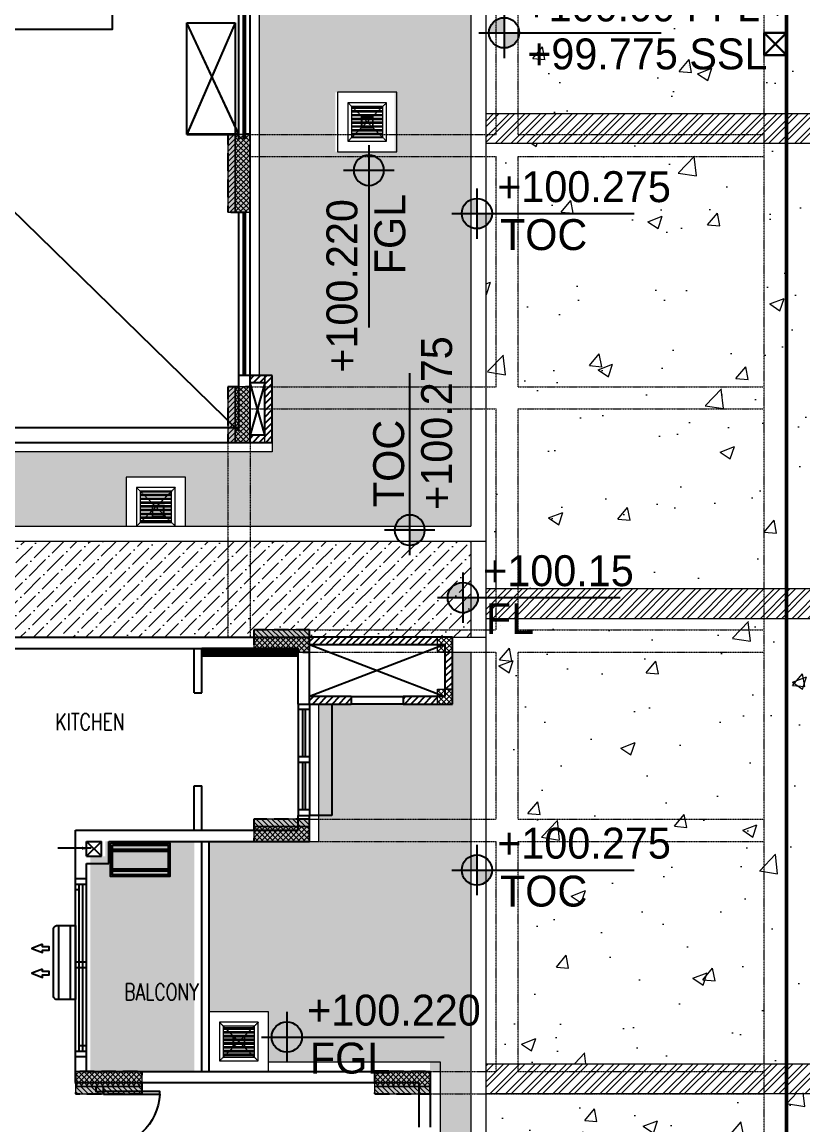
# Model space of a CAD drawing. Header units: millimetres. Extents: x 7964926 to 16080295, y -6277184 to -2986664.
# Drawn here: x 8155842 to 8166356, y -3109630 to -3094772 of the extents above; entities that cross this region are included whole.
import ezdxf

# ---------------------------------------------------------------- set-up
doc = ezdxf.new("R2010")
doc.units = ezdxf.units.MM
doc.header["$LTSCALE"] = 2000
doc.header["$MEASUREMENT"] = 0
for name, pattern in [('( Hidden )', [0.375, 0.25, -0.125]), ('1', [0, 0, 0]), ('CONTINOUS', [0]), ('CONTINU', [0, 0, 0]), ('DASHED2', [0.375, 0.25, -0.125]), ('HIDDEN', [0.375, 0.25, -0.125])]:
    doc.linetypes.add(name, pattern=pattern)
for name, color, linetype in [('a-AC units', 7, 'Continuous'), ('a-chajja', 2, 'HIDDEN'), ('a-col', 8, 'DASHED2'), ('a-cutout', 8, 'Continuous'), ('a-door', 8, 'Continuous'), ('a-ele 0', 8, 'Continuous'), ('a-ele 1', 8, 'Continuous'), ('a-hat col', 252, 'Continuous'), ('a-hatch wall', 8, 'Continuous'), ('a-railing', 2, 'Continuous'), ('a-stair', 1, 'Continuous'), ('a-text m', 8, 'Continuous'), ('a-wall', 8, 'Continuous'), ('a-wall @100', 252, 'Continuous'), ('a-window', 8, 'Continuous'), ('L-FL', 7, 'Continuous')]:
    doc.layers.add(name, color=color, linetype=linetype)
for name, color, linetype, lineweight in [('BASEMENT EDGE', 4, 'Continuous', 5), ('L - paving', 9, 'Continuous', 5), ('L-base plan', 250, 'Continuous', 5), ('L-CHAMBERS', 50, 'Continuous', 5), ('L-CORECUT', 4, 'Continuous', 5), ('L-ELE 1', 24, 'Continuous', 20), ('L-ELE 2', 30, 'Continuous', 15), ('L-ELE 4', 27, 'Continuous', 9), ('L-HATCH-1', 9, 'Continuous', 5), ('L-Paver 400x400', 250, '1', 13), ('L-SHRUBS', 96, 'Continuous', 18), ('PS-CUTOUT', 10, 'CONTINOUS', 30), ('STR-Balcony', 250, 'Continuous', 15), ('STR-Column', 250, 'Continuous', 15), ('STR-Column Hatch', 250, 'Continuous', 15), ('STR-Podium Beam', 8, 'Continuous', 15), ('STR-RCC Up Stand', 250, 'Continuous', 15), ('STR-Retaining Wall', 250, 'HIDDEN', 15)]:
    doc.layers.add(name, color=color, linetype=linetype, lineweight=lineweight)
doc.styles.add('a-100 txt m', font='romans.shx', dxfattribs={"width": 0.75, "height": 300})
doc.styles.add('Century Gothic', font='GOTHIC.TTF')
doc.styles.add('romans', font='romans.shx', dxfattribs={"width": 0.75})
doc.styles.get("Standard").update_dxf_attribs({"font": 'romans.shx', "width": 0.75})
doc.dimstyles.new('a-100 dim s', dxfattribs={"dimscale": 200, "dimtxt": 1, "dimasz": 0.6, "dimexe": 0.4, "dimexo": 0.1, "dimgap": 0.5, "dimtad": 1, "dimdec": 0, "dimzin": 1, "dimdsep": 46, "dimtxsty": 'romans', "dimblk": 'ARCHTICK', "dimcen": 0.09, "dimclrd": 8, "dimclre": 8, "dimclrt": 2, "dimadec": 0, "dimazin": 0, "dimtfac": 1, "dimtdec": 0, "dimtofl": 0, "dimtmove": 2, "dimatfit": 3, "dimfxl": 1, "dimtolj": 1, "dimtzin": 0, "dimlwd": -1, "dimlwe": -1, "dimarcsym": 0})
pattern_1 = [(45, (1424320.437, 166168.526), (-44.1941738, 44.1941738), [])]
pattern_2 = [(0, (5647438.427, -3743671.92), (12.5, 25), [0, -25])]
pattern_3 = [(45, (5647426.44, -3594061.286), (-35.3553391, 35.3553391), []), (135, (5647426.44, -3594061.286), (-35.3553391, -35.3553391), [])]
pattern_4 = [(45, (5647426.44, -3597523.786), (-35.3553391, 35.3553391), []), (135, (5647426.44, -3597523.786), (-35.3553391, -35.3553391), [])]
pattern_5 = [(315, (7661872.237, -591775.35), (35.3553391, 35.3553391), []), (45, (7661872.237, -591775.35), (-35.3553391, 35.3553391), [])]
pattern_6 = [(315, (7661872.237, -594325.35), (35.3553391, 35.3553391), []), (45, (7661872.237, -594325.35), (-35.3553391, 35.3553391), [])]
pattern_7 = [(315, (7663497.237, -597625.35), (35.3553391, 35.3553391), []), (45, (7663497.237, -597625.35), (-35.3553391, 35.3553391), [])]
pattern_8 = [(315, (7659722.237, -597625.35), (35.3553391, 35.3553391), []), (45, (7659722.237, -597625.35), (-35.3553391, 35.3553391), [])]
pattern_9 = [(45, (5661238.427, -3485931.336), (-35.3553391, 35.3553391), [])]
pattern_10 = [(45, (5661238.427, -3489393.836), (-35.3553391, 35.3553391), [])]
pattern_11 = [(315, (7770002.187, -605587.335), (35.3553391, 35.3553391), [])]
pattern_12 = [(315, (7770002.187, -608137.335), (35.3553391, 35.3553391), [])]
pattern_13 = [(315, (7771627.187, -611737.335), (35.3553391, 35.3553391), [])]
pattern_14 = [(315, (7767852.187, -611737.335), (35.3553391, 35.3553391), [])]
pattern_15 = [(315, (5647438.427, -3642801.586), (35.3553391, 35.3553391), []), (45, (5647438.427, -3642801.586), (-35.3553391, 35.3553391), [])]
pattern_16 = [(315, (5647437.877, -3644051.586), (35.3553391, 35.3553391), []), (45, (5647437.877, -3644051.586), (-35.3553391, 35.3553391), [])]
pattern_17 = [(0, (0.48, 1.42), (1e-14, 50.625), []), (0, (17.355, -15.46), (1e-14, 50.625), [])]
pattern_18 = [(50, (0, 0), (1972.4655, -172.56837), [206.25, -2268.75]), (355, (0, 0), (-381.56617, 2068.52837), [165, -1815]), (100.451444, (164.4, -14.4), (1590.89933, 1895.95998), [175.28553, -1928.1408]), (46.1842, (0, 550), (2934.91366, -455.178), [309.375, -3403.125]), (96.635635, (244.6, 512), (2570.32035, 2678.82615), [262.9284, -2892.2128]), (351.184164, (0, 550), (2570.3203, 2678.8262), [247.5, -2722.5]), (21, (275, 412.5), (1641.4944, -1107.20195), [206.25, -2268.75]), (326, (275, 412.5), (669.11716, 1994.16262), [165, -1815]), (71.451445, (411.8, 320.2), (2310.61154, 886.96067), [175.2855, -1928.1408]), (37.5, (0, 0), (33.4396, 915.4581), [0, -1793, 0, -1842.5, 0, -1821.875]), (7.5, (0, 0), (723.44123, 1084.63221), [0, -1050.5, 0, -1751.75, 0, -694.375]), (327.5, (-613.25, 0), (1468.0117, -62.0259), [0, -687.5, 0, -2145, 0, -2846.25]), (317.5, (-888.2, 0), (1603.76197, 275.2887), [0, -893.75, 0, -1424.5, 0, -2021.25])]
pattern_19 = [(45, (0, 0), (-106.0660172, 106.0660172), []), (45, (0, 75), (-106.0660172, 106.0660172), [])]

# ---------------------------------------------------------------- blocks, each defined once
blk = doc.blocks.new('basement - column')
at = {"layer": 'a-hat col'}
h = blk.add_hatch(color=256, dxfattribs=at)
h.dxf.hatch_style = 1
h.paths.add_polyline_path([(170825, -10224), (170525, -10224), (170525, -11274), (170825, -11274)])
h = blk.add_hatch(color=256, dxfattribs=at)
h.dxf.hatch_style = 1
h.paths.add_polyline_path([(170825, -13624), (170525, -13624), (170525, -14374), (170825, -14374)])
h = blk.add_hatch(color=256, dxfattribs=at)
h.dxf.hatch_style = 1
h.paths.add_polyline_path([(171625, -16899), (170875, -16899), (170875, -17199), (171625, -17199)])
h = blk.add_hatch(color=256, dxfattribs=at)
h.dxf.hatch_style = 1
h.paths.add_polyline_path([(171625, -19449), (170875, -19449), (170875, -19749), (171625, -19749)])
h = blk.add_hatch(color=256, dxfattribs=at)
h.dxf.hatch_style = 1
h.paths.add_polyline_path([(169375, -22849), (168475, -22849), (168475, -23149), (169375, -23149)])
h = blk.add_hatch(color=256, dxfattribs=at)
h.dxf.hatch_style = 1
h.paths.add_polyline_path([(173250, -22849), (172500, -22849), (172500, -23149), (173250, -23149)])
at = {"layer": 'a-col', "linetype": 'DASHED2', "ltscale": 0.001}
for points in [[(170525, -11274), (170825, -11274), (170825, -10224), (170525, -10224)], [(170825, -13624), (170525, -13624), (170525, -14374), (170825, -14374)], [(170875, -16899), (170875, -17199), (171625, -17199), (171625, -16899)], [(170875, -19449), (170875, -19749), (171625, -19749), (171625, -19449)], [(168475, -22849), (168475, -23149), (169375, -23149), (169375, -22849)], [(172500, -22849), (172500, -23149), (173250, -23149), (173250, -22849)]]:
    blk.add_lwpolyline(points, close=True, dxfattribs=at)
blk = doc.blocks.new('finish lvl')
h = blk.add_hatch(color=256)
edge = h.paths.add_edge_path()
edge.add_ellipse((0.0378, 0.003), major_axis=(-0.0305, 0.0305), ratio=1, start_angle=-45, end_angle=45)
edge.add_line((-0.0053, 0.003), (0.0378, 0.003))
edge.add_line((0.0378, 0.003), (0.0378, 0.0461))
edge = h.paths.add_edge_path()
edge.add_ellipse((0.0378, 0.003), major_axis=(-0.0305, 0.0305), ratio=1, start_angle=135, end_angle=225)
edge.add_line((0.0809, 0.003), (0.0378, 0.003))
edge.add_line((0.0378, 0.003), (0.0378, -0.0401))
for p, q in [((0.0378, 0.0748), (0.0378, -0.0688)), ((-0.034, 0.003), (0.4857, 0.003))]:
    blk.add_line(p, q)
blk.add_ellipse((0.0378, 0.003), major_axis=(-0.0305, 0.0305), ratio=1, start_param=1.570796326794534, end_param=7.85398163397412)
at = {"layer": 'L-FL'}
for tag, p in [('%%P0.00', (0.1256, 0.0357)), ('FIN.LVL.', (0.1075, -0.103))]:
    blk.add_attdef(tag, p, '', height=0.08, dxfattribs=at)
blk = doc.blocks.new('sd2400')
for p, q in [((0, 150), (2400, 150)), ((75, 150), (75, 0)), ((1200, 150), (1200, 0)), ((1275, 150), (1275, 0)), ((2250, 150), (2250, 100)), ((2325, 150), (2325, 0)), ((0, 0), (2400, 0)), ((75, 100), (2325, 100)), ((75, 50), (2325, 50)), ((150, 100), (150, 0))]:
    blk.add_line(p, q)
blk = doc.blocks.new('*U168')
blk.add_line((70, 0), (70, 0))
blk.add_lwpolyline([(795, 100), (795, 859), (830, 859), (830, 100)], close=True)
for points in [[(0, 100), (70, 100), (70, 0), (0, 0)], [(900, 0), (830, 0), (830, 100), (900, 100)]]:
    blk.add_lwpolyline(points)
blk.add_arc((830, 100), 760, 92.6396, 180)
blk = doc.blocks.new('AC ODU')
at = {"color": 8}
for p, q in [((420369, 284087), (421119, 284087)), ((420369, 284062), (421119, 284062)), ((420369, 283822), (421119, 283822)), ((420369, 283797), (421119, 283797))]:
    blk.add_line(p, q, dxfattribs=at)
for points in [[(420344, 284167), (421144, 284167), (421144, 283717), (420344, 283717)], [(420369, 284142), (421119, 284142), (421119, 283742), (420369, 283742)]]:
    blk.add_lwpolyline(points, close=True, dxfattribs=at)
blk = doc.blocks.new('AC IDU')
at = {"color": 8}
for p, q in [((419493, 283872), (419493, 284872)), ((419651, 283872), (419651, 284872))]:
    blk.add_line(p, q, dxfattribs=at)
blk.add_lwpolyline([(419423, 284872), (419668, 284872, -0.414214), (419718, 284822), (419718, 283922, -0.414214), (419668, 283872), (419423, 283872)], format="xyb", close=True, dxfattribs=at)
at = {"color": 252}
for points in [[(419867, 284460), (420012, 284516), (419867, 284573), (419867, 284539), (419776, 284539), (419776, 284494), (419867, 284494)], [(419867, 284126), (420012, 284183), (419867, 284239), (419867, 284205), (419776, 284205), (419776, 284160), (419867, 284160)]]:
    blk.add_lwpolyline(points, close=True, dxfattribs=at)
blk = doc.blocks.new('_ArchTick')
at = {"color": 0, "linetype": 'ByBlock', "const_width": 0.15}
blk.add_lwpolyline([(-0.5, -0.5), (0.5, 0.5)], dxfattribs=at)
blk = doc.blocks.new('CHAMBERS')
at = {"layer": 'L-Paver 400x400', "true_color": 0x636466}
h = blk.add_hatch(dxfattribs=at)
h.set_pattern_fill('ANSI32', color=251, scale=135, angle=315)
h.set_pattern_definition(pattern_17)
h.paths.add_polyline_path([(7999084, -3148058), (7998664, -3148058), (7998664, -3148478), (7999084, -3148478)])
at = {"layer": 'L-CHAMBERS', "color": 42}
for points in [[(7999274, -3148668), (7998474, -3148668), (7998474, -3147868), (7999274, -3147868)], [(7999134, -3148528), (7998614, -3148528), (7998614, -3148008), (7999134, -3148008)], [(7999084, -3148478), (7998664, -3148478), (7998664, -3148058), (7999084, -3148058)]]:
    blk.add_lwpolyline(points, close=True, dxfattribs=at)
at = {"layer": 'L-Paver 400x400', "color": 251, "linetype": '( Hidden )', "ltscale": 0.005, "true_color": 0x636466}
for p, q in [((7998614, -3148008), (7999134, -3148528)), ((7998614, -3148528), (7999134, -3148008))]:
    blk.add_line(p, q, dxfattribs=at)
blk = doc.blocks.new('block 3')
at = {"layer": 'a-hatch wall'}
h = blk.add_hatch(dxfattribs=at)
h.set_pattern_fill('ANSI31', color=256, scale=500)
h.set_pattern_definition(pattern_1)
h.paths.add_polyline_path([(8236793.7, -2862880.3), (8236493.7, -2862880.3), (8236493.7, -2862980.3), (8236693.7, -2862980.3), (8236693.7, -2863680.3), (8236493.7, -2863680.3), (8236493.7, -2863780.3), (8236793.7, -2863780.3)])
h = blk.add_hatch(dxfattribs=at)
h.set_pattern_fill('ANSI31', color=256, scale=500)
h.set_pattern_definition(pattern_1)
h.paths.add_polyline_path([(8239218.7, -2866605.3), (8239118.7, -2866605.3), (8239118.7, -2867105.3), (8239218.7, -2867105.3)])
h.paths.add_polyline_path([(8239018.7, -2866405.3), (8237293.7, -2866405.3), (8237293.7, -2866505.3), (8239018.7, -2866505.3)])
h.paths.add_polyline_path([(8239018.7, -2867205.3), (8238556.2, -2867205.3), (8238556.2, -2867305.3), (8239018.7, -2867305.3)])
h.paths.add_polyline_path([(8237856.2, -2867205.3), (8237293.7, -2867205.3), (8237293.7, -2867305.3), (8237593.7, -2867305.3), (8237856.2, -2867305.3)])
h = blk.add_hatch(dxfattribs=at)
h.set_pattern_fill('ANSI37', color=256, scale=300)
h.set_pattern_definition([(45, (1423840.5, 166168.526), (-26.5165043, 26.5165043), []), (135, (1423840.5, 166168.526), (-26.5165043, -26.5165043), [])])
h.paths.add_polyline_path([(8235843.7, -2866555.3), (8235843.7, -2866655.3), (8237143.7, -2866655.3), (8237143.7, -2866555.3)])
at = {"layer": 'a-chajja', "ltscale": 500}
blk.add_lwpolyline([(8237293.7, -2867305.3), (8237593.7, -2867305.3), (8237593.7, -2868805.3), (8237293.7, -2868805.3)], dxfattribs=at)
at = {"layer": 'a-cutout', "linetype": 'HIDDEN', "ltscale": 1000}
for p, q in [((8226843.7, -2854355.3), (8236343.7, -2863630.3)), ((8237293.7, -2866505.3), (8239118.7, -2867205.3)), ((8239118.7, -2866505.3), (8237293.7, -2867205.3))]:
    blk.add_line(p, q, dxfattribs=at)
at = {"layer": 'a-door'}
blk.add_line((8238206.2, -2867205.3), (8238206.2, -2867205.3), dxfattribs=at)
for points in [[(8237856.2, -2867205.3), (8238556.2, -2867205.3)], [(8238556.2, -2867305.3), (8237856.2, -2867305.3)]]:
    blk.add_lwpolyline(points, dxfattribs=at)
at = {"layer": 'a-ele 0', "color": 8, "linetype": 'HIDDEN', "ltscale": 400}
for p, q in [((8236343.7, -2859630.3), (8235643.7, -2858130.3)), ((8236293.7, -2858130.3), (8235643.7, -2859630.3)), ((8235643.7, -2859630.3), (8236343.7, -2859630.3))]:
    blk.add_line(p, q, dxfattribs=at)
blk.add_lwpolyline([(8235643.7, -2858130.3), (8236293.7, -2858130.3), (8236293.7, -2859630.3), (8235643.7, -2859630.3)], close=True, dxfattribs=at)
at = {"layer": 'a-ele 1'}
for p, q in [((8235743.7, -2867155.3), (8235743.7, -2866555.3)), ((8235843.7, -2867155.3), (8235843.7, -2866555.3)), ((8235743.7, -2867155.3), (8235843.7, -2867155.3)), ((8235743.7, -2868405.3), (8235843.7, -2868405.3)), ((8235743.7, -2869005.3), (8235743.7, -2868405.3)), ((8235843.7, -2869005.3), (8235843.7, -2868405.3)), ((8234493.7, -2869355.3), (8234293.7, -2869155.3)), ((8234493.7, -2869155.3), (8234293.7, -2869355.3))]:
    blk.add_line(p, q, dxfattribs=at)
at = {"layer": 'a-hatch wall'}
blk.add_line((8236693.7, -2863680.3), (8236493.7, -2862980.3), dxfattribs=at)
at = {"layer": 'a-railing'}
for p, q in [((8235843.7, -2872255.3), (8235843.7, -2869155.3)), ((8235943.7, -2872255.3), (8235943.7, -2869155.3))]:
    blk.add_line(p, q, dxfattribs=at)
at = {"layer": 'a-stair'}
blk.add_line((8236693.7, -2862980.3), (8236493.7, -2863680.3), dxfattribs=at)
at = {"layer": 'a-wall'}
for p, q in [((8236343.7, -2863630.3), (8236343.7, -2862880.3)), ((8236793.7, -2862880.3), (8236343.7, -2862880.3)), ((8236493.7, -2863780.3), (8236493.7, -2862880.3)), ((8236793.7, -2863780.3), (8236793.7, -2862880.3)), ((8236693.7, -2862980.3), (8236493.7, -2862980.3)), ((8236693.7, -2863680.3), (8236693.7, -2862980.3)), ((8232693.7, -2863580.3), (8236343.7, -2863580.3)), ((8232693.7, -2863780.3), (8236493.7, -2863780.3)), ((8236493.7, -2863680.3), (8236693.7, -2863680.3)), ((8236493.7, -2863780.3), (8236793.7, -2863780.3)), ((8232543.7, -2866405.3), (8237293.7, -2866405.3)), ((8237293.7, -2867305.3), (8237293.7, -2866405.3)), ((8239218.7, -2866405.3), (8237293.7, -2866405.3)), ((8239218.7, -2867305.3), (8239218.7, -2866405.3)), ((8232693.7, -2866555.3), (8237143.7, -2866555.3)), ((8237143.7, -2867305.3), (8237143.7, -2866555.3)), ((8237293.7, -2866505.3), (8239118.7, -2866505.3)), ((8239118.7, -2866505.3), (8239118.7, -2867205.3)), ((8237856.2, -2867205.3), (8237293.7, -2867205.3)), ((8237856.2, -2867205.3), (8237856.2, -2867305.3)), ((8239118.7, -2867205.3), (8238556.2, -2867205.3)), ((8238556.2, -2867205.3), (8238556.2, -2867305.3)), ((8237143.7, -2867305.3), (8237293.7, -2867305.3)), ((8237293.7, -2867305.3), (8237856.2, -2867305.3)), ((8238556.2, -2867305.3), (8239218.7, -2867305.3)), ((8237143.7, -2868805.3), (8237143.7, -2868805.3)), ((8237143.7, -2868805.3), (8237143.7, -2868805.3)), ((8237143.7, -2868805.3), (8237293.7, -2868805.3)), ((8237143.7, -2868955.3), (8237143.7, -2868805.3)), ((8237143.7, -2868805.3), (8237143.7, -2868805.3)), ((8237143.7, -2868805.3), (8237293.7, -2868805.3)), ((8237143.7, -2869005.3), (8237143.7, -2868805.3)), ((8237293.7, -2868955.3), (8237293.7, -2868805.3)), ((8237293.7, -2869155.3), (8237293.7, -2868805.3)), ((8237293.7, -2868851.8), (8237293.7, -2868851.8)), ((8234143.7, -2869655.3), (8234143.7, -2869005.3)), ((8234143.7, -2869005.3), (8237143.7, -2869005.3)), ((8234293.7, -2869155.3), (8234493.7, -2869155.3)), ((8234293.7, -2869355.3), (8234293.7, -2869155.3)), ((8234493.7, -2869355.3), (8234493.7, -2869155.3)), ((8234593.7, -2869455.3), (8234593.7, -2869155.3)), ((8234593.7, -2869155.3), (8237293.7, -2869155.3)), ((8234293.7, -2869355.3), (8234493.7, -2869355.3)), ((8234293.7, -2869655.3), (8234293.7, -2869455.3)), ((8234293.7, -2869455.3), (8234593.7, -2869455.3)), ((8234143.7, -2869655.3), (8234293.7, -2869655.3)), ((8234143.7, -2872405.3), (8234143.7, -2872055.3)), ((8234143.7, -2872055.3), (8234293.7, -2872055.3)), ((8234293.7, -2872255.3), (8234293.7, -2872055.3)), ((8234293.7, -2872255.3), (8238918.7, -2872255.3)), ((8238918.7, -2872255.3), (8238918.7, -2873005.3)), ((8234143.7, -2872405.3), (8238768.7, -2872405.3)), ((8238768.7, -2872405.3), (8238768.7, -2873005.3))]:
    blk.add_line(p, q, dxfattribs=at)
at = {"layer": 'a-wall @100'}
blk.add_lwpolyline([(8235843.7, -2866555.3), (8235843.7, -2866655.3), (8237143.7, -2866655.3), (8237143.7, -2866555.3)], close=True, dxfattribs=at)
at = {"layer": 'a-window'}
for p, q in [((8236343.7, -2859692.8), (8236343.7, -2855105.3)), ((8236403.7, -2859692.8), (8236403.7, -2855105.3)), ((8236433.7, -2859692.8), (8236433.7, -2855105.3)), ((8236493.7, -2859692.8), (8236493.7, -2855105.3)), ((8236343.7, -2862880.3), (8236343.7, -2860680.3)), ((8236403.7, -2862880.3), (8236403.7, -2860680.3)), ((8236433.7, -2862880.3), (8236433.7, -2860680.3)), ((8236493.7, -2862880.3), (8236493.7, -2860680.3)), ((8237143.7, -2867305.3), (8237143.7, -2868805.3)), ((8237293.7, -2867305.3), (8237293.7, -2868805.3)), ((8237293.7, -2867380.3), (8237143.7, -2867380.3)), ((8237201.2, -2867380.3), (8237201.2, -2868017.8)), ((8237236.2, -2867380.3), (8237236.2, -2868017.8)), ((8237293.7, -2868017.8), (8237143.7, -2868017.8)), ((8237293.7, -2868092.8), (8237143.7, -2868092.8)), ((8237201.2, -2868092.8), (8237201.2, -2868730.3)), ((8237236.2, -2868092.8), (8237236.2, -2868730.3)), ((8237293.7, -2868017.8), (8237293.7, -2868092.8)), ((8237293.7, -2868730.3), (8237143.7, -2868730.3))]:
    blk.add_line(p, q, dxfattribs=at)
at = {"layer": 'a-AC units'}
blk.add_blockref('AC ODU', (7814271, -3153347.7), dxfattribs=at)
at = {"layer": 'a-AC units', "rotation": 179.9999999998773}
blk.add_blockref('AC IDU', (8653566.7, -2586415.3), dxfattribs=at)
at = {"layer": 'a-door', "rotation": 90}
blk.add_blockref('sd2400', (8234293.7, -2872055.3), dxfattribs=at)
at = {"layer": 'a-door', "xscale": -1, "rotation": 270}
blk.add_blockref('*U168', (8234418.7, -2873355.3), dxfattribs=at)
at = {"layer": 'a-ele 1'}
blk.add_leader([(8234352.7, -2869246.8), (8233905.4, -2869246.8)], dimstyle='a-100 dim s', override={"dimgap": 0.5, "dimtad": 0}, dxfattribs=at)

msp = doc.modelspace()

# ---------------------------------------------------------------- hatches: boundary and pattern name
at = {"layer": 'a-hatch wall'}
h = msp.add_hatch(dxfattribs=at)
h.set_pattern_fill('ANSI37', color=256, scale=300)
h.set_pattern_definition([(45, (1346257.907, -70486.104), (-26.5165043, 26.5165043), []), (135, (1346257.907, -70486.104), (-26.5165043, -26.5165043), [])])
h.paths.add_polyline_path([(8158261.1, -3103210), (8158261.1, -3103310), (8159561.1, -3103310), (8159561.1, -3103210)])
at = {"layer": 'L - paving'}
h = msp.add_hatch(dxfattribs=at)
h.set_pattern_fill('AR-CONC', color=252, scale=275)
h.set_pattern_definition(pattern_18)
h.paths.add_polyline_path([(8169986.3, -3095988), (8169986.3, -3093199), (8162086.3, -3093220.9), (8162086.3, -3096010)])
h = msp.add_hatch(dxfattribs=at)
h.set_pattern_fill('AR-CONC', color=252, scale=275)
h.set_pattern_definition(pattern_18)
h.paths.add_polyline_path([(8169986.3, -3102388), (8169986.3, -3096388), (8162086.3, -3096410), (8162086.3, -3102410)])
h = msp.add_hatch(dxfattribs=at)
h.set_pattern_fill('ANSI36', color=256, scale=1000)
h.set_pattern_definition([(45, (8153461.25, -3104709.97), (66.2913, 243.068), [312.5, -62.5, 0, -62.5])])
h.paths.add_polyline_path([(8154961.2, -3103260), (8154961.2, -3104710), (8154961.3, -3104710), (8154961.3, -3103260)])
edge = h.paths.add_edge_path()
edge.add_arc((8154887.9, -3104784.3), 953.3, 92.20422, 175.53092)
edge.add_line((8153937.4, -3104710), (8153937.5, -3104710))
edge.add_arc((8154887.9, -3104784.2), 953.3, 92.20428, 175.53092, ccw=False)
edge.add_line((8154851.3, -3103831.6), (8154851.2, -3103831.6))
edge = h.paths.add_edge_path()
edge.add_line((8154851.2, -3103831.6), (8154851.2, -3104710))
edge.add_line((8154851.2, -3104710), (8154851.3, -3104710))
edge.add_line((8154851.3, -3104710), (8154851.3, -3103831.6))
edge.add_arc((8154887.9, -3104784.2), 953.3, 92.20428, 92.20809)
edge = h.paths.add_edge_path()
edge.add_arc((8154211.2, -3103060), 65, 180, 360)
edge.add_line((8154276.2, -3103060), (8154961.2, -3103060))
edge.add_line((8154961.2, -3103060), (8154961.2, -3102960))
edge.add_line((8154961.2, -3102960), (8155711.2, -3102960))
edge.add_line((8155711.2, -3102960), (8155711.2, -3103060))
edge.add_line((8155711.2, -3103060), (8158961.2, -3103060))
edge.add_line((8158961.2, -3103060), (8158961.2, -3102960))
edge.add_line((8158961.2, -3102960), (8159711.2, -3102960))
edge.add_line((8159711.2, -3102960), (8159711.2, -3103060))
edge.add_line((8159711.2, -3103060), (8161636.3, -3103060))
edge.add_line((8161636.3, -3103060), (8161886.3, -3103060))
edge.add_line((8161886.3, -3103060), (8161886.3, -3101733.7))
edge.add_line((8161886.3, -3101763.5), (8153461.3, -3101763.5))
edge.add_line((8153461.3, -3101960), (8153461.3, -3103060))
edge.add_line((8153461.3, -3103060), (8154146.2, -3103060))
h = msp.add_hatch(dxfattribs=at)
h.set_pattern_fill('AR-CONC', color=252, scale=275)
h.set_pattern_definition(pattern_18)
h.paths.add_polyline_path([(8169986.3, -3108788), (8169986.3, -3102788), (8162086.3, -3102810), (8162086.3, -3108810)])
h = msp.add_hatch(dxfattribs=at)
h.set_pattern_fill('AR-CONC', color=252, scale=275)
h.set_pattern_definition(pattern_18)
h.paths.add_polyline_path([(8169986.3, -3115188), (8169986.3, -3109188), (8162086.3, -3109210), (8162086.3, -3115210)])
at = {"layer": 'L-HATCH-1'}
h = msp.add_hatch(dxfattribs=at)
h.set_pattern_fill('STEEL', color=26, scale=1200)
h.set_pattern_definition(pattern_19)
h.paths.add_polyline_path([(8162086.4, -3096410), (8169986.3, -3096410), (8169986.3, -3096010), (8162086.4, -3096010)])
h = msp.add_hatch(dxfattribs=at)
h.set_pattern_fill('STEEL', color=26, scale=1200)
h.set_pattern_definition(pattern_19)
h.paths.add_polyline_path([(8162086.4, -3102810), (8169986.3, -3102810), (8169986.3, -3102410), (8162086.4, -3102410)])
h = msp.add_hatch(dxfattribs=at)
h.set_pattern_fill('STEEL', color=26, scale=1200)
h.set_pattern_definition(pattern_19)
h.paths.add_polyline_path([(8162086.4, -3109210), (8169986.3, -3109210), (8169986.3, -3108810), (8162086.4, -3108810)])
at = {"layer": 'L-Paver 400x400', "true_color": 0x636466}
h = msp.add_hatch(dxfattribs=at)
h.set_pattern_fill('ANSI32', color=251, scale=135, angle=315)
h.set_pattern_definition(pattern_17)
h.paths.add_polyline_path([(8157433.9, -3101093.5), (8157853.9, -3101093.5), (8157853.9, -3101513.5), (8157433.9, -3101513.5)])
h = msp.add_hatch(dxfattribs=at)
h.set_pattern_fill('ANSI32', color=251, scale=135, angle=315)
h.set_pattern_definition(pattern_17)
h.paths.add_polyline_path([(8158550.3, -3108297.1), (8158970.3, -3108297.1), (8158970.3, -3108717.1), (8158550.3, -3108717.1)])
at = {"layer": 'L-SHRUBS'}
h = msp.add_hatch(dxfattribs=at)
h.set_pattern_fill('GRASS', color=256, scale=200)
h.paths.add_polyline_path([(8160059.8, -3095718.2), (8160859.8, -3095718.2), (8160859.8, -3096518.2), (8160059.8, -3096518.2)], flags=16)
h.paths.add_polyline_path([(8157243.9, -3101563.5), (8157236.8, -3100903.5), (8158036.8, -3100903.5), (8158043.9, -3101563.5)], flags=17)
edge = h.paths.add_edge_path()
edge.add_line((8153261.2, -3101563.5), (8161886.3, -3101563.5))
edge.add_line((8161886.3, -3101563.5), (8161886.3, -3092610))
edge.add_arc((8159583, -3092467.6), 2307.6, 356.46243, 449.92009)
edge.add_line((8159586.3, -3090160), (8158811.2, -3090160))
edge.add_line((8158811.2, -3090160), (8158811.2, -3090860))
edge.add_line((8158811.2, -3090860), (8159211.3, -3090860))
edge.add_line((8159211.3, -3090860), (8159211.3, -3091760))
edge.add_line((8159211.3, -3091760), (8159023.6, -3091759.6))
edge.add_line((8159023.6, -3091759.6), (8159023.6, -3099534.6))
edge.add_line((8159023.6, -3099534.6), (8159211.3, -3099535))
edge.add_line((8159211.3, -3099535), (8159211.3, -3100435))
edge.add_line((8159211.3, -3100435), (8159211.1, -3100435))
edge.add_line((8159211.1, -3100435), (8159211.1, -3100560))
edge.add_line((8159211.1, -3100560), (8152611.2, -3100560))
edge.add_line((8152611.2, -3100560), (8152611.2, -3103060))
edge.add_line((8152611.2, -3103060), (8153261.2, -3103060))
edge.add_line((8153261.2, -3103060), (8153261.2, -3101563.5))
h = msp.add_hatch(dxfattribs=at)
h.set_pattern_fill('GRASS', color=256, scale=200)
h.paths.add_polyline_path([(8159836.2, -3105460), (8159836.2, -3105810), (8159711.3, -3105810), (8159711.3, -3105810), (8158961.2, -3105810), (8158361.3, -3105810), (8158360.3, -3108107.1), (8159160.3, -3108107.1), (8159160.3, -3108785), (8161336.2, -3108785), (8161336.2, -3108910), (8161476.2, -3108910), (8161476.2, -3109660), (8161476.2, -3109660), (8161476.2, -3110360), (8161476.2, -3111860), (8161636.3, -3111860), (8161636.3, -3112760), (8161636.1, -3112760), (8161636.2, -3112885), (8160586.3, -3112885), (8160586.3, -3113060), (8159086.3, -3113060), (8159086.3, -3112885), (8152586.1, -3112885), (8152586.2, -3115510), (8153901.6, -3115510), (8153901.6, -3113870), (8153241.6, -3113870), (8153241.6, -3113070), (8154095.7, -3113070), (8154095.7, -3113210), (8161886.3, -3113210), (8161886.3, -3103260), (8161636.3, -3103260), (8161636.3, -3103960), (8159836.2, -3103960)])
at = {"layer": 'STR-Balcony', "linetype": 'Continuous'}
h = msp.add_hatch(dxfattribs=at)
h.set_pattern_fill('DOTS', color=256, scale=400, style=0)
h.set_pattern_definition(pattern_2)
h.paths.add_polyline_path([(8156961.1, -3106010), (8156761.1, -3106010), (8156761.1, -3108910), (8158161.1, -3108910), (8158161.1, -3105810), (8156961.1, -3105810)])
h = msp.add_hatch(dxfattribs=at)
h.set_pattern_fill('DOTS', color=256, scale=400, style=0)
h.set_pattern_definition(pattern_2)
h.paths.add_polyline_path([(8156961.1, -3106010), (8156761.1, -3106010), (8156761.1, -3108910), (8158161.1, -3108910), (8158161.1, -3105810), (8156961.1, -3105810)])
at = {"layer": 'STR-Column Hatch'}
h = msp.add_hatch(dxfattribs=at)
h.set_pattern_fill('ANSI31', color=250, scale=400)
h.set_pattern_definition(pattern_9)
h.paths.add_polyline_path([(8158611.1, -3097335), (8158711.1, -3097335), (8158711.1, -3096285), (8158611.1, -3096285)])
h = msp.add_hatch(dxfattribs=at)
h.set_pattern_fill('ANSI31', color=250, scale=400)
h.set_pattern_definition(pattern_9)
h.paths.add_polyline_path([(8158611.1, -3097335), (8158711.1, -3097335), (8158711.1, -3096285), (8158611.1, -3096285)])
h = msp.add_hatch(dxfattribs=at)
h.set_pattern_fill('ANSI37', color=250, scale=400)
h.set_pattern_definition(pattern_3)
h.paths.add_polyline_path([(8158711.1, -3097335), (8158911.1, -3097335), (8158911.1, -3096285), (8158711.1, -3096285)])
h = msp.add_hatch(dxfattribs=at)
h.set_pattern_fill('ANSI37', color=250, scale=400)
h.set_pattern_definition(pattern_3)
h.paths.add_polyline_path([(8158711.1, -3097335), (8158911.1, -3097335), (8158911.1, -3096285), (8158711.1, -3096285)])
h = msp.add_hatch(dxfattribs=at)
h.set_pattern_fill('ANSI31', color=250, scale=400)
h.set_pattern_definition(pattern_10)
h.paths.add_polyline_path([(8158611.1, -3100435), (8158711.1, -3100435), (8158711.1, -3099685), (8158611.1, -3099685)])
h = msp.add_hatch(dxfattribs=at)
h.set_pattern_fill('ANSI31', color=250, scale=400)
h.set_pattern_definition(pattern_10)
h.paths.add_polyline_path([(8158611.1, -3100435), (8158711.1, -3100435), (8158711.1, -3099685), (8158611.1, -3099685)])
h = msp.add_hatch(dxfattribs=at)
h.set_pattern_fill('ANSI37', color=250, scale=400)
h.set_pattern_definition(pattern_4)
h.paths.add_polyline_path([(8158711.1, -3100435), (8158911.1, -3100435), (8158911.1, -3099685), (8158711.1, -3099685)])
h = msp.add_hatch(dxfattribs=at)
h.set_pattern_fill('ANSI37', color=250, scale=400)
h.set_pattern_definition(pattern_4)
h.paths.add_polyline_path([(8158711.1, -3100435), (8158911.1, -3100435), (8158911.1, -3099685), (8158711.1, -3099685)])
h = msp.add_hatch(dxfattribs=at)
h.set_pattern_fill('ANSI31', color=250, scale=400, angle=-90)
h.set_pattern_definition(pattern_11)
h.paths.add_polyline_path([(8158961.1, -3102960), (8158961.1, -3103060), (8159711.1, -3103060), (8159711.1, -3102960)])
h = msp.add_hatch(dxfattribs=at)
h.set_pattern_fill('ANSI31', color=250, scale=400, angle=-90)
h.set_pattern_definition(pattern_11)
h.paths.add_polyline_path([(8158961.1, -3102960), (8158961.1, -3103060), (8159711.1, -3103060), (8159711.1, -3102960)])
h = msp.add_hatch(dxfattribs=at)
h.set_pattern_fill('ANSI37', color=250, scale=400, angle=-90)
h.set_pattern_definition(pattern_5)
h.paths.add_polyline_path([(8158961.1, -3103060), (8158961.1, -3103260), (8159711.1, -3103260), (8159711.1, -3103060)])
h = msp.add_hatch(dxfattribs=at)
h.set_pattern_fill('ANSI37', color=250, scale=400, angle=-90)
h.set_pattern_definition(pattern_5)
h.paths.add_polyline_path([(8158961.1, -3103060), (8158961.1, -3103260), (8159711.1, -3103260), (8159711.1, -3103060)])
h = msp.add_hatch(dxfattribs=at)
h.set_pattern_fill('ANSI37', color=250, scale=400, angle=-90)
h.set_pattern_definition(pattern_15)
h.paths.add_polyline_path([(8161436.1, -3103060), (8161636.1, -3103060), (8161636.1, -3103260), (8161436.1, -3103260)])
h = msp.add_hatch(dxfattribs=at)
h.set_pattern_fill('ANSI37', color=250, scale=400, angle=-90)
h.set_pattern_definition(pattern_15)
h.paths.add_polyline_path([(8161436.1, -3103060), (8161636.1, -3103060), (8161636.1, -3103260), (8161436.1, -3103260)])
h = msp.add_hatch(dxfattribs=at)
h.set_pattern_fill('ANSI37', color=250, scale=400, angle=-90)
h.set_pattern_definition(pattern_16)
h.paths.add_polyline_path([(8161436.1, -3103760), (8161636.1, -3103760), (8161636.1, -3103960), (8161436.1, -3103960)])
h = msp.add_hatch(dxfattribs=at)
h.set_pattern_fill('ANSI37', color=250, scale=400, angle=-90)
h.set_pattern_definition(pattern_16)
h.paths.add_polyline_path([(8161436.1, -3103760), (8161636.1, -3103760), (8161636.1, -3103960), (8161436.1, -3103960)])
h = msp.add_hatch(dxfattribs=at)
h.set_pattern_fill('ANSI31', color=250, scale=400, angle=-90)
h.set_pattern_definition(pattern_12)
h.paths.add_polyline_path([(8158961.1, -3105510), (8158961.1, -3105610), (8159711.1, -3105610), (8159711.1, -3105510)])
h = msp.add_hatch(dxfattribs=at)
h.set_pattern_fill('ANSI31', color=250, scale=400, angle=-90)
h.set_pattern_definition(pattern_12)
h.paths.add_polyline_path([(8158961.1, -3105510), (8158961.1, -3105610), (8159711.1, -3105610), (8159711.1, -3105510)])
h = msp.add_hatch(dxfattribs=at)
h.set_pattern_fill('ANSI37', color=250, scale=400, angle=-90)
h.set_pattern_definition(pattern_6)
h.paths.add_polyline_path([(8158961.1, -3105610), (8158961.1, -3105810), (8159711.1, -3105810), (8159711.1, -3105610)])
h = msp.add_hatch(dxfattribs=at)
h.set_pattern_fill('ANSI37', color=250, scale=400, angle=-90)
h.set_pattern_definition(pattern_6)
h.paths.add_polyline_path([(8158961.1, -3105610), (8158961.1, -3105810), (8159711.1, -3105810), (8159711.1, -3105610)])
h = msp.add_hatch(dxfattribs=at)
h.set_pattern_fill('ANSI37', color=250, scale=400, angle=-90)
h.set_pattern_definition(pattern_8)
h.paths.add_polyline_path([(8156561.1, -3108910), (8156561.1, -3109110), (8157461.1, -3109110), (8157461.1, -3108910)])
h = msp.add_hatch(dxfattribs=at)
h.set_pattern_fill('ANSI37', color=250, scale=400, angle=-90)
h.set_pattern_definition(pattern_8)
h.paths.add_polyline_path([(8156561.1, -3108910), (8156561.1, -3109110), (8157461.1, -3109110), (8157461.1, -3108910)])
h = msp.add_hatch(dxfattribs=at)
h.set_pattern_fill('ANSI37', color=250, scale=400, angle=-90)
h.set_pattern_definition(pattern_7)
h.paths.add_polyline_path([(8160586.1, -3108910), (8160586.1, -3109110), (8161336.1, -3109110), (8161336.1, -3108910)])
h = msp.add_hatch(dxfattribs=at)
h.set_pattern_fill('ANSI37', color=250, scale=400, angle=-90)
h.set_pattern_definition(pattern_7)
h.paths.add_polyline_path([(8160586.1, -3108910), (8160586.1, -3109110), (8161336.1, -3109110), (8161336.1, -3108910)])
h = msp.add_hatch(dxfattribs=at)
h.set_pattern_fill('ANSI31', color=250, scale=400, angle=-90)
h.set_pattern_definition(pattern_14)
h.paths.add_polyline_path([(8156561.1, -3109110), (8156561.1, -3109210), (8157461.1, -3109210), (8157461.1, -3109110)])
h = msp.add_hatch(dxfattribs=at)
h.set_pattern_fill('ANSI31', color=250, scale=400, angle=-90)
h.set_pattern_definition(pattern_14)
h.paths.add_polyline_path([(8156561.1, -3109110), (8156561.1, -3109210), (8157461.1, -3109210), (8157461.1, -3109110)])
h = msp.add_hatch(dxfattribs=at)
h.set_pattern_fill('ANSI31', color=250, scale=400, angle=-90)
h.set_pattern_definition(pattern_13)
h.paths.add_polyline_path([(8160586.1, -3109110), (8160586.1, -3109210), (8161336.1, -3109210), (8161336.1, -3109110)])
h = msp.add_hatch(dxfattribs=at)
h.set_pattern_fill('ANSI31', color=250, scale=400, angle=-90)
h.set_pattern_definition(pattern_13)
h.paths.add_polyline_path([(8160586.1, -3109110), (8160586.1, -3109210), (8161336.1, -3109210), (8161336.1, -3109110)])

# ---------------------------------------------------------------- linework, layer by layer
at = {"layer": 'a-ele 0', "color": 8, "linetype": 'HIDDEN', "ltscale": 400}
for p, q in [((8158761.1, -3096285), (8158061.1, -3094785)), ((8158711.1, -3094785), (8158061.1, -3096285)), ((8158061.1, -3096285), (8158761.1, -3096285))]:
    msp.add_line(p, q, dxfattribs=at)
msp.add_lwpolyline([(8158061.1, -3094785), (8158711.1, -3094785), (8158711.1, -3096285), (8158061.1, -3096285)], close=True, dxfattribs=at)
at = {"layer": 'BASEMENT EDGE', "color": 2, "linetype": '( Hidden )', "ltscale": 0.01, "const_width": 50}
msp.add_lwpolyline([(7981805.8, -3086060), (7976491, -3129797.5), (7978510.2, -3129797.5), (7978510.2, -3137797.5), (7982586.2, -3137797.5), (7982586.2, -3145585), (8038276.2, -3145585), (8038276.2, -3143085), (8166136.2, -3143085), (8166136.2, -3086060)], close=True, dxfattribs=at)
at = {"layer": 'L-CHAMBERS', "color": 42}
msp.add_lwpolyline([(8158043.9, -3101563.5), (8158043.9, -3100903.5), (8157243.9, -3100903.5), (8157243.9, -3101563.5)], dxfattribs=at)
for points in [[(8157383.9, -3101563.5), (8157903.9, -3101563.5), (8157903.9, -3101043.5), (8157383.9, -3101043.5)], [(8157433.9, -3101513.5), (8157853.9, -3101513.5), (8157853.9, -3101093.5), (8157433.9, -3101093.5)], [(8158360.3, -3108907.1), (8159160.3, -3108907.1), (8159160.3, -3108107.1), (8158360.3, -3108107.1)], [(8158500.3, -3108767.1), (8159020.3, -3108767.1), (8159020.3, -3108247.1), (8158500.3, -3108247.1)], [(8158550.3, -3108717.1), (8158970.3, -3108717.1), (8158970.3, -3108297.1), (8158550.3, -3108297.1)]]:
    msp.add_lwpolyline(points, close=True, dxfattribs=at)
at = {"layer": 'L-CORECUT', "const_width": 25}
for points in [[(8160414.6, -3096046), (8160564.6, -3096046), (8160564.6, -3096196), (8160414.6, -3096196)], [(8160414.6, -3096046), (8160564.6, -3096046), (8160564.6, -3096196), (8160414.6, -3096196)], [(8157598.8, -3101285), (8157748.8, -3101285), (8157748.8, -3101435), (8157598.8, -3101435)], [(8157598.8, -3101285), (8157748.8, -3101285), (8157748.8, -3101435), (8157598.8, -3101435)], [(8158686.3, -3108431.5), (8158836.3, -3108431.5), (8158836.3, -3108581.5), (8158686.3, -3108581.5)], [(8158686.3, -3108431.5), (8158836.3, -3108431.5), (8158836.3, -3108581.5), (8158686.3, -3108581.5)]]:
    msp.add_lwpolyline(points, close=True, dxfattribs=at)
at = {"layer": 'L-ELE 1'}
for p, q in [((8162086.3, -3092460), (8162086.3, -3126110)), ((8153461.2, -3101763.5), (8162086.3, -3101763.5))]:
    msp.add_line(p, q, dxfattribs=at)
at = {"layer": 'L-ELE 2'}
for p, q in [((8158911.2, -3091760), (8158911.2, -3099535)), ((8159036.2, -3091760), (8159036.2, -3099535)), ((8161886.3, -3092460), (8161886.3, -3101563.5)), ((8153261.2, -3101563.5), (8157243.9, -3101563.5)), ((8157243.9, -3101563.5), (8161886.3, -3101563.5)), ((8161886.3, -3101763.5), (8161886.3, -3103060)), ((8161636.3, -3103060), (8162086.3, -3103060)), ((8161636.3, -3103260), (8161886.3, -3103260)), ((8161886.3, -3103260), (8161886.3, -3113210))]:
    msp.add_line(p, q, dxfattribs=at)
for points in [[(8152611.2, -3100435), (8159211.2, -3100435)], [(8159211.1, -3100435), (8159211.1, -3100560), (8152611.2, -3100560)], [(8159711.2, -3105810), (8159836.2, -3105810), (8159836.2, -3103960)], [(8161476.2, -3111860), (8161476.2, -3108785), (8159160.3, -3108785)]]:
    msp.add_lwpolyline(points, dxfattribs=at)
at = {"layer": 'L-ELE 4'}
for p, q in [((8167816.2, -3096010), (8162086.3, -3096010)), ((8167816.2, -3096410), (8162086.3, -3096410)), ((8167816.2, -3102410), (8162086.3, -3102410)), ((8167816.2, -3102810), (8162086.3, -3102810)), ((8167816.3, -3108810), (8162086.3, -3108810)), ((8167816.3, -3109210), (8162086.3, -3109210))]:
    msp.add_line(p, q, dxfattribs=at)
at = {"layer": 'L-ELE 4', "color": 2, "linetype": '( Hidden )', "ltscale": 0.01, "const_width": 50}
msp.add_lwpolyline([(7981805.8, -3086060), (7976491, -3129797.5), (7978510.2, -3129797.5), (7978510.2, -3137797.5), (7982586.2, -3137797.5), (7982586.2, -3145585), (8038276.2, -3145585), (8038276.2, -3143085), (8166136.2, -3143085), (8166136.2, -3086060)], close=True, dxfattribs=at)
at = {"layer": 'L-FL', "color": 2, "ltscale": 0.5}
msp.add_lwpolyline([(8152406.2, -3093250.8), (8152406.2, -3094869.5), (8157059.5, -3094869.5), (8157059.5, -3093250.8)], close=True, dxfattribs=at)
at = {"layer": 'L-Paver 400x400', "color": 251, "linetype": '( Hidden )', "ltscale": 0.005, "true_color": 0x636466}
for p, q in [((8157903.9, -3101043.5), (8157383.9, -3101563.5)), ((8157903.9, -3101563.5), (8157383.9, -3101043.5)), ((8159020.3, -3108247.1), (8158500.3, -3108767.1)), ((8159020.3, -3108767.1), (8158500.3, -3108247.1))]:
    msp.add_line(p, q, dxfattribs=at)
at = {"layer": 'PS-CUTOUT'}
for p, q in [((8165836.1, -3094917.3), (8166136.1, -3095217.3)), ((8166136.1, -3094917.3), (8165836.1, -3095217.3))]:
    msp.add_line(p, q, dxfattribs=at)
msp.add_lwpolyline([(8165836.1, -3095217.3), (8166136.1, -3095217.3), (8166136.1, -3094917.3), (8165836.1, -3094917.3)], close=True, dxfattribs=at)
at = {"layer": 'STR-Column', "color": 8}
for points in [[(8158611.1, -3097335), (8158711.1, -3097335), (8158711.1, -3096285), (8158611.1, -3096285)], [(8158611.1, -3097335), (8158711.1, -3097335), (8158711.1, -3096285), (8158611.1, -3096285)], [(8158711.1, -3097335), (8158911.1, -3097335), (8158911.1, -3096285), (8158711.1, -3096285)], [(8158711.1, -3097335), (8158911.1, -3097335), (8158911.1, -3096285), (8158711.1, -3096285)], [(8158611.1, -3100435), (8158711.1, -3100435), (8158711.1, -3099685), (8158611.1, -3099685)], [(8158611.1, -3100435), (8158711.1, -3100435), (8158711.1, -3099685), (8158611.1, -3099685)], [(8158711.1, -3100435), (8158911.1, -3100435), (8158911.1, -3099685), (8158711.1, -3099685)], [(8158711.1, -3100435), (8158911.1, -3100435), (8158911.1, -3099685), (8158711.1, -3099685)], [(8158961.1, -3102960), (8158961.1, -3103060), (8159711.1, -3103060), (8159711.1, -3102960)], [(8158961.1, -3102960), (8158961.1, -3103060), (8159711.1, -3103060), (8159711.1, -3102960)], [(8158961.1, -3103060), (8158961.1, -3103260), (8159711.1, -3103260), (8159711.1, -3103060)], [(8158961.1, -3103060), (8158961.1, -3103260), (8159711.1, -3103260), (8159711.1, -3103060)], [(8161436.1, -3103060), (8161636.1, -3103060), (8161636.1, -3103260), (8161436.1, -3103260)], [(8161436.1, -3103060), (8161636.1, -3103060), (8161636.1, -3103260), (8161436.1, -3103260)], [(8161436.1, -3103760), (8161636.1, -3103760), (8161636.1, -3103960), (8161436.1, -3103960)], [(8161436.1, -3103760), (8161636.1, -3103760), (8161636.1, -3103960), (8161436.1, -3103960)], [(8158961.1, -3105510), (8158961.1, -3105610), (8159711.1, -3105610), (8159711.1, -3105510)], [(8158961.1, -3105510), (8158961.1, -3105610), (8159711.1, -3105610), (8159711.1, -3105510)], [(8158961.1, -3105610), (8158961.1, -3105810), (8159711.1, -3105810), (8159711.1, -3105610)], [(8158961.1, -3105610), (8158961.1, -3105810), (8159711.1, -3105810), (8159711.1, -3105610)], [(8156561.1, -3108910), (8156561.1, -3109110), (8157461.1, -3109110), (8157461.1, -3108910)], [(8156561.1, -3108910), (8156561.1, -3109110), (8157461.1, -3109110), (8157461.1, -3108910)], [(8160586.1, -3108910), (8160586.1, -3109110), (8161336.1, -3109110), (8161336.1, -3108910)], [(8160586.1, -3108910), (8160586.1, -3109110), (8161336.1, -3109110), (8161336.1, -3108910)], [(8156561.1, -3109110), (8156561.1, -3109210), (8157461.1, -3109210), (8157461.1, -3109110)], [(8156561.1, -3109110), (8156561.1, -3109210), (8157461.1, -3109210), (8157461.1, -3109110)], [(8160586.1, -3109110), (8160586.1, -3109210), (8161336.1, -3109210), (8161336.1, -3109110)], [(8160586.1, -3109110), (8160586.1, -3109210), (8161336.1, -3109210), (8161336.1, -3109110)]]:
    msp.add_lwpolyline(points, close=True, dxfattribs=at)
at = {"layer": 'STR-Podium Beam', "linetype": 'HIDDEN', "lineweight": 5, "ltscale": 0.005}
for p, q in [((8162223.6, -3096285), (8162223.6, -3091160)), ((8162223.6, -3096285), (8162223.6, -3091160)), ((8162523.6, -3096285), (8162523.6, -3091160)), ((8162523.6, -3096285), (8162523.6, -3091160)), ((8158911.1, -3096285), (8162223.6, -3096285)), ((8158911.1, -3096285), (8162223.6, -3096285)), ((8162523.6, -3096285), (8165836.1, -3096285)), ((8162523.6, -3096285), (8165836.1, -3096285)), ((8158911.1, -3096585), (8162223.6, -3096585)), ((8158911.1, -3096585), (8162223.6, -3096585)), ((8162223.6, -3099685), (8162223.6, -3096585)), ((8162223.6, -3099685), (8162223.6, -3096585)), ((8162523.6, -3099685), (8162523.6, -3096585)), ((8162523.6, -3096585), (8165836.1, -3096585)), ((8162523.6, -3099685), (8162523.6, -3096585)), ((8162523.6, -3096585), (8165836.1, -3096585)), ((8158911.1, -3099685), (8162223.6, -3099685)), ((8158911.1, -3099685), (8162223.6, -3099685)), ((8162523.6, -3099685), (8165836.1, -3099685)), ((8162523.6, -3099685), (8165836.1, -3099685)), ((8158911.1, -3099985), (8162223.6, -3099985)), ((8158911.1, -3099985), (8162223.6, -3099985)), ((8162223.6, -3102960), (8162223.6, -3099985)), ((8162223.6, -3102960), (8162223.6, -3099985)), ((8162523.6, -3102960), (8162523.6, -3099985)), ((8162523.6, -3099985), (8165836.1, -3099985)), ((8162523.6, -3102960), (8162523.6, -3099985)), ((8162523.6, -3099985), (8165836.1, -3099985)), ((8158611.1, -3100435), (8158611.1, -3103060)), ((8158611.1, -3100435), (8158611.1, -3103060)), ((8158911.1, -3100435), (8158911.1, -3103060)), ((8158911.1, -3100435), (8158911.1, -3103060)), ((8159711.1, -3102960), (8162223.6, -3102960)), ((8159711.1, -3102960), (8162223.6, -3102960)), ((8162523.6, -3102960), (8165836.1, -3102960)), ((8162523.6, -3102960), (8165836.1, -3102960)), ((8159711.1, -3103260), (8162223.6, -3103260)), ((8159711.1, -3103260), (8162223.6, -3103260)), ((8162223.6, -3105510), (8162223.6, -3103260)), ((8162223.6, -3105510), (8162223.6, -3103260)), ((8162523.6, -3105510), (8162523.6, -3103260)), ((8162523.6, -3103260), (8165836.1, -3103260)), ((8162523.6, -3105510), (8162523.6, -3103260)), ((8162523.6, -3103260), (8165836.1, -3103260)), ((8159711.1, -3105510), (8162223.6, -3105510)), ((8159711.1, -3105510), (8162223.6, -3105510)), ((8162523.6, -3105510), (8165836.1, -3105510)), ((8162523.6, -3105510), (8165836.1, -3105510)), ((8159711.1, -3105810), (8162223.6, -3105810)), ((8159711.1, -3105810), (8162223.6, -3105810)), ((8162223.6, -3108910), (8162223.6, -3105810)), ((8162223.6, -3108910), (8162223.6, -3105810)), ((8162523.6, -3108910), (8162523.6, -3105810)), ((8162523.6, -3105810), (8165836.1, -3105810)), ((8162523.6, -3108910), (8162523.6, -3105810)), ((8162523.6, -3105810), (8165836.1, -3105810)), ((8161341.8, -3108910), (8162223.6, -3108910)), ((8161341.8, -3108910), (8162223.6, -3108910)), ((8162523.6, -3108910), (8165836.1, -3108910)), ((8162523.6, -3108910), (8165836.1, -3108910)), ((8161341.8, -3109210), (8165836.1, -3109210)), ((8161341.8, -3109210), (8165836.1, -3109210))]:
    msp.add_line(p, q, dxfattribs=at)
at = {"layer": 'STR-RCC Up Stand'}
for points in [[(8159111.1, -3099635), (8158911.1, -3099635), (8158911.1, -3099535), (8159111.1, -3099535)], [(8159111.1, -3099635), (8158911.1, -3099635), (8158911.1, -3099535), (8159111.1, -3099535)], [(8159111.1, -3099535), (8159211.1, -3099535), (8159211.1, -3100435), (8159111.1, -3100435)], [(8159111.1, -3099535), (8159211.1, -3099535), (8159211.1, -3100435), (8159111.1, -3100435)], [(8159111.1, -3100335), (8158911.1, -3100335), (8158911.1, -3100435), (8159111.1, -3100435)], [(8159111.1, -3100335), (8158911.1, -3100335), (8158911.1, -3100435), (8159111.1, -3100435)]]:
    msp.add_lwpolyline(points, close=True, dxfattribs=at)
at = {"layer": 'STR-RCC Up Stand', "linetype": 'CONTINU'}
for points in [[(8161436.1, -3103060), (8159711.1, -3103060), (8159711.1, -3103160), (8161436.1, -3103160)], [(8161436.1, -3103060), (8159711.1, -3103060), (8159711.1, -3103160), (8161436.1, -3103160)], [(8161536.1, -3103260), (8161636.1, -3103260), (8161636.1, -3103760), (8161536.1, -3103760)], [(8161536.1, -3103260), (8161636.1, -3103260), (8161636.1, -3103760), (8161536.1, -3103760)], [(8161436.1, -3103860), (8159711.1, -3103860), (8159711.1, -3103960), (8161436.1, -3103960)], [(8161436.1, -3103860), (8159711.1, -3103860), (8159711.1, -3103960), (8161436.1, -3103960)]]:
    msp.add_lwpolyline(points, close=True, dxfattribs=at)
at = {"layer": 'STR-Retaining Wall', "linetype": 'HIDDEN', "ltscale": 0.005}
msp.add_line((8165836.1, -3142785), (8165836.1, -3086360), dxfattribs=at)
at = {"layer": 'STR-Retaining Wall', "linetype": 'Continuous'}
msp.add_lwpolyline([(8122797.7, -3086060), (8166136.1, -3086060), (8166136.1, -3143085), (8122813.5, -3143085)], dxfattribs=at)
msp.add_lwpolyline([(8122797.7, -3086060), (8166136.1, -3086060), (8166136.1, -3143085), (8122813.5, -3143085)], dxfattribs=at)

# ---------------------------------------------------------------- block references
at = {"layer": 'L-base plan', "color": 8}
msp.add_blockref('block 3', (-77582.5, -236654.6), dxfattribs=at)
at = {"layer": 'L-CHAMBERS', "color": 8, "xscale": -1}
for p in [(16159363.9, 52149.5), (16157634.5, 39760.6)]:
    msp.add_blockref('CHAMBERS', p, dxfattribs=at)
at = {"layer": 'L-FL', "ltscale": 0.5}
ref = msp.add_blockref('finish lvl', (8162154, -3094931.8), dxfattribs=dict(at, xscale=4725.606725105103, yscale=4725.606725105103, zscale=4725.606725105103, rotation=0.0002105369682294075))
ref.add_attrib('FIN.LVL.', '+99.775 SSL', (8162642.8, -3095409.9, 0), dxfattribs={"ltscale": 0.5, "height": 416.567, "rotation": 0.00021, "style": 'Century Gothic'})
ref.add_attrib('%%P0.00', '+100.00 FFL', (8162605.3, -3094764), dxfattribs={"ltscale": 0.5, "height": 416.567, "rotation": 0.00021, "style": 'Century Gothic'})
ref = msp.add_blockref('finish lvl', (8160524.9, -3096591), dxfattribs=dict(at, xscale=-4725.606725105103, yscale=4725.606725105103, zscale=4725.606725105103, rotation=89.99978946303173))
ref.add_attrib('FIN.LVL.', 'FGL', (8161002.9, -3098170.1, 0), dxfattribs={"ltscale": 0.5, "height": 416.57, "rotation": 89.99979, "style": 'Century Gothic'})
ref.add_attrib('%%P0.00', '+100.220', (8160357.1, -3099496.7), dxfattribs={"ltscale": 0.5, "height": 416.57, "rotation": 89.99979, "style": 'Century Gothic'})
ref = msp.add_blockref('finish lvl', (8161788, -3097366.1), dxfattribs=dict(at, xscale=4725.606725105103, yscale=4725.606725105103, zscale=4725.606725105103, rotation=0.0002105369682294075))
ref.add_attrib('FIN.LVL.', 'TOC', (8162276.9, -3097844.2, 0), dxfattribs={"ltscale": 0.5, "height": 416.57, "rotation": 0.00021, "style": 'Century Gothic'})
ref.add_attrib('%%P0.00', '+100.275', (8162239.4, -3097198.3), dxfattribs={"ltscale": 0.5, "height": 416.57, "rotation": 0.00021, "style": 'Century Gothic'})
ref = msp.add_blockref('finish lvl', (8161047.7, -3101795.7), dxfattribs=dict(at, xscale=-4725.606725105103, yscale=4725.606725105103, zscale=4725.606725105103, rotation=269.9997894630318))
ref.add_attrib('FIN.LVL.', 'TOC', (8160986.2, -3101306.9, 0), dxfattribs={"ltscale": 0.5, "height": 416.57, "rotation": 89.99979, "style": 'Century Gothic'})
ref.add_attrib('%%P0.00', '+100.275', (8161632, -3101344.3), dxfattribs={"ltscale": 0.5, "height": 416.57, "rotation": 89.99979, "style": 'Century Gothic'})
ref = msp.add_blockref('finish lvl', (8161597.9, -3102539.8), dxfattribs=dict(at, xscale=4725.606725105103, yscale=4725.606725105103, zscale=4725.606725105103, rotation=0.0002105369682425805))
ref.add_attrib('FIN.LVL.', 'FL', (8162086.7, -3103017.9, 0), dxfattribs={"ltscale": 0.5, "height": 416.57, "rotation": 0.00021, "style": 'Century Gothic'})
ref.add_attrib('%%P0.00', '+100.15', (8162049.3, -3102372), dxfattribs={"ltscale": 0.5, "height": 416.57, "rotation": 0.00021, "style": 'Century Gothic'})
ref = msp.add_blockref('finish lvl', (8161788, -3106210.1), dxfattribs=dict(at, xscale=4725.606725105103, yscale=4725.606725105103, zscale=4725.606725105103, rotation=0.0002105369682294075))
ref.add_attrib('FIN.LVL.', 'TOC', (8162276.9, -3106688.2, 0), dxfattribs={"ltscale": 0.5, "height": 416.57, "rotation": 0.00021, "style": 'Century Gothic'})
ref.add_attrib('%%P0.00', '+100.275', (8162239.4, -3106042.3), dxfattribs={"ltscale": 0.5, "height": 416.57, "rotation": 0.00021, "style": 'Century Gothic'})
ref = msp.add_blockref('finish lvl', (8159228.2, -3108459.7), dxfattribs=dict(at, xscale=4725.606725105103, yscale=4725.606725105103, zscale=4725.606725105103, rotation=0.0002105369682294075))
ref.add_attrib('FIN.LVL.', 'FGL', (8159717.1, -3108937.7, 0), dxfattribs={"ltscale": 0.5, "height": 416.57, "rotation": 0.00021, "style": 'Century Gothic'})
ref.add_attrib('%%P0.00', '+100.220', (8159679.6, -3108291.9), dxfattribs={"ltscale": 0.5, "height": 416.57, "rotation": 0.00021, "style": 'Century Gothic'})
at = {"layer": 'STR-Column', "ltscale": 1000}
msp.add_blockref('basement - column', (7988086.1, -3086060.7), dxfattribs=at)

# ---------------------------------------------------------------- texts
at = {"layer": 'a-text m', "char_height": 225, "attachment_point": 3, "style": 'a-100 txt m'}
for s, insert in [('KITCHEN', (8157223.9, -3104086.3)), ('BALCONY', (8158223.8, -3107726.1))]:
    msp.add_mtext_dynamic_manual_height_columns(s, width=2510.623, gutter_width=1, heights=[0], dxfattribs=dict(at, insert=insert))

doc.saveas('drawing.dxf')
